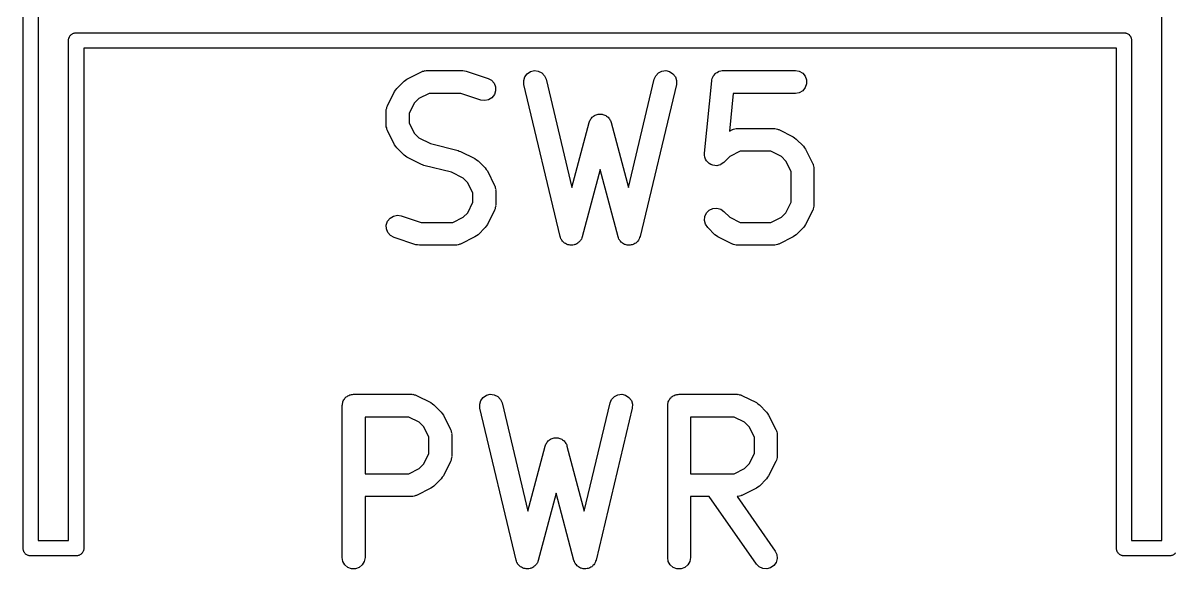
# Model space of a CAD drawing. Extents: x 51.7 to 146.1, y -97.1 to -36.3.
# Drawn here: x 125.52 to 133.11, y -48.53 to -44.94 of the extents above; entities that cross this region are included whole.
import ezdxf

# ---------------------------------------------------------------- set-up
doc = ezdxf.new("R2010")
doc.units = 0
doc.header["$MEASUREMENT"] = 0
doc.layers.add('BLACK', color=7, linetype='CONTINUOUS')

msp = doc.modelspace()

# ---------------------------------------------------------------- linework, layer by layer
at = {"layer": 'BLACK', "linetype": 'CONTINUOUS'}
for p, q in [((125.522, -48.3872), (125.522, -41.6148)), ((125.622, -41.656), (125.622, -48.346)), ((133.022, -48.346), (133.022, -41.656)), ((125.822, -45.0472), (125.824, -45.043)), ((125.822, -45.0648), (125.822, -45.0472)), ((125.824, -45.0386), (125.827, -45.0348)), ((125.824, -45.043), (125.824, -45.0386)), ((125.827, -45.0348), (125.828, -45.0306)), ((125.828, -45.0306), (125.831, -45.0272)), ((125.831, -45.0272), (125.833, -45.0234)), ((125.833, -45.0234), (125.837, -45.0205)), ((125.837, -45.0205), (125.839, -45.0171)), ((125.839, -45.0171), (125.843, -45.0149)), ((125.843, -45.0149), (125.847, -45.012)), ((125.847, -45.012), (125.851, -45.0105)), ((125.851, -45.0105), (125.855, -45.0083)), ((125.855, -45.0083), (125.859, -45.0075)), ((125.859, -45.0075), (125.863, -45.006)), ((125.863, -45.006), (132.781, -45.006)), ((132.781, -45.006), (132.785, -45.0075)), ((132.785, -45.0075), (132.789, -45.0083)), ((132.789, -45.0083), (132.793, -45.0105)), ((132.793, -45.0105), (132.797, -45.012)), ((132.797, -45.012), (132.801, -45.0149)), ((132.801, -45.0149), (132.805, -45.0171)), ((132.805, -45.0171), (132.807, -45.0205)), ((132.807, -45.0205), (132.811, -45.0234)), ((132.811, -45.0234), (132.813, -45.0272)), ((132.813, -45.0272), (132.816, -45.0306)), ((132.816, -45.0306), (132.817, -45.0348)), ((132.817, -45.0348), (132.82, -45.0386)), ((132.82, -45.0386), (132.82, -45.043)), ((132.82, -45.043), (132.822, -45.0472)), ((132.822, -45.0472), (132.822, -48.346)), ((125.822, -48.346), (125.822, -45.0648)), ((125.822, -45.0648), (125.822, -45.0648)), ((132.722, -45.106), (125.922, -45.106)), ((125.922, -45.106), (125.922, -48.4048)), ((132.722, -48.3872), (132.722, -45.106)), ((128.05, -45.3089), (128.146, -45.2613)), ((128.146, -45.2613), (128.15, -45.2601)), ((128.15, -45.2601), (128.153, -45.2579)), ((128.153, -45.2579), (128.162, -45.2564)), ((128.162, -45.2564), (128.171, -45.2539)), ((128.171, -45.2539), (128.175, -45.2541)), ((128.175, -45.2541), (128.179, -45.2534)), ((128.179, -45.2534), (128.417, -45.2534)), ((128.417, -45.2534), (128.429, -45.2555)), ((128.429, -45.2555), (128.441, -45.2572)), ((128.441, -45.2572), (128.584, -45.3048)), ((128.826, -45.2948), (128.842, -45.2739)), ((128.842, -45.2739), (128.864, -45.2595)), ((128.864, -45.2595), (128.889, -45.2535)), ((128.889, -45.2535), (128.915, -45.2565)), ((128.915, -45.2565), (128.938, -45.2682)), ((128.938, -45.2682), (128.956, -45.2871)), ((129.688, -45.2871), (129.706, -45.2682)), ((129.706, -45.2682), (129.729, -45.2565)), ((129.729, -45.2565), (129.755, -45.2535)), ((129.755, -45.2535), (129.78, -45.2595)), ((129.78, -45.2595), (129.802, -45.2739)), ((129.802, -45.2739), (129.818, -45.2948)), ((130.067, -45.2909), (130.073, -45.283)), ((130.073, -45.283), (130.079, -45.2747)), ((130.079, -45.2747), (130.081, -45.2731)), ((130.081, -45.2731), (130.083, -45.2709)), ((130.083, -45.2709), (130.092, -45.2658)), ((130.092, -45.2658), (130.101, -45.26)), ((130.101, -45.26), (130.103, -45.2593)), ((130.103, -45.2593), (130.106, -45.2579)), ((130.106, -45.2579), (130.116, -45.2561)), ((130.116, -45.2561), (130.126, -45.2536)), ((130.126, -45.2536), (130.129, -45.2539)), ((130.129, -45.2539), (130.132, -45.2534)), ((130.132, -45.2534), (130.608, -45.2534)), ((130.608, -45.2534), (130.633, -45.2579)), ((130.633, -45.2579), (130.656, -45.2709)), ((130.656, -45.2709), (130.673, -45.2909)), ((127.983, -45.3706), (128.031, -45.323)), ((128.031, -45.323), (128.041, -45.3161)), ((128.041, -45.3161), (128.05, -45.3089)), ((128.584, -45.3048), (128.607, -45.3173)), ((128.607, -45.3173), (128.624, -45.3367)), ((128.624, -45.3367), (128.634, -45.361)), ((128.634, -45.361), (128.634, -45.387)), ((128.819, -45.3197), (128.826, -45.2948)), ((128.82, -45.3458), (128.819, -45.3197)), ((129.059, -46.3458), (128.82, -45.3458)), ((128.956, -45.2871), (128.966, -45.311)), ((128.966, -45.311), (129.136, -46.0219)), ((129.508, -46.0219), (129.678, -45.311)), ((129.824, -45.3458), (129.585, -46.3458)), ((129.678, -45.311), (129.688, -45.2871)), ((129.818, -45.2948), (129.825, -45.3197)), ((129.825, -45.3197), (129.824, -45.3458)), ((130.009, -45.7971), (130.057, -45.3209)), ((130.057, -45.3209), (130.058, -45.3182)), ((130.058, -45.3154), (130.061, -45.3057)), ((130.058, -45.3182), (130.058, -45.3154)), ((130.061, -45.3057), (130.064, -45.2958)), ((130.064, -45.2958), (130.066, -45.2935)), ((130.066, -45.2935), (130.067, -45.2909)), ((130.673, -45.2909), (130.682, -45.3154)), ((130.682, -45.3414), (130.673, -45.3659)), ((130.682, -45.3154), (130.682, -45.3414)), ((127.922, -45.4853), (127.969, -45.3901)), ((127.969, -45.3901), (127.976, -45.3804)), ((127.976, -45.3804), (127.983, -45.3706)), ((128.197, -45.4034), (128.128, -45.4376)), ((128.405, -45.4034), (128.197, -45.4034)), ((128.536, -45.4472), (128.405, -45.4034)), ((128.61, -45.4321), (128.588, -45.4457)), ((128.626, -45.4117), (128.61, -45.4321)), ((128.634, -45.387), (128.626, -45.4117)), ((130.199, -45.4034), (130.175, -45.6516)), ((130.608, -45.4034), (130.199, -45.4034)), ((130.633, -45.3989), (130.608, -45.4034)), ((130.656, -45.3858), (130.633, -45.3989)), ((130.673, -45.3659), (130.656, -45.3858)), ((127.914, -45.5103), (127.917, -45.5019)), ((127.914, -45.5146), (127.914, -45.5103)), ((127.917, -45.5019), (127.918, -45.4932)), ((127.918, -45.4932), (127.92, -45.4895)), ((127.92, -45.4895), (127.922, -45.4853)), ((128.098, -45.468), (128.064, -45.5366)), ((128.128, -45.4376), (128.098, -45.468)), ((128.562, -45.451), (128.536, -45.4472)), ((128.588, -45.4457), (128.562, -45.451)), ((127.914, -45.5189), (127.914, -45.5146)), ((127.914, -45.6141), (127.914, -45.5189)), ((128.064, -45.5366), (128.064, -45.5964)), ((129.25, -45.5948), (129.252, -45.5887)), ((129.252, -45.5887), (129.254, -45.5823)), ((129.254, -45.5823), (129.258, -45.577)), ((129.258, -45.577), (129.261, -45.5711)), ((129.261, -45.5711), (129.265, -45.5664)), ((129.265, -45.5664), (129.269, -45.561)), ((129.269, -45.561), (129.274, -45.5573)), ((129.274, -45.5573), (129.279, -45.5527)), ((129.279, -45.5527), (129.285, -45.5499)), ((129.285, -45.5499), (129.29, -45.5461)), ((129.29, -45.5461), (129.297, -45.5444)), ((129.297, -45.5444), (129.303, -45.5417)), ((129.303, -45.5417), (129.309, -45.5411)), ((129.309, -45.5411), (129.316, -45.5394)), ((129.316, -45.5394), (129.322, -45.5399)), ((129.322, -45.5399), (129.328, -45.5394)), ((129.328, -45.5394), (129.335, -45.5411)), ((129.335, -45.5411), (129.341, -45.5417)), ((129.341, -45.5417), (129.347, -45.5444)), ((129.347, -45.5444), (129.354, -45.5461)), ((129.354, -45.5461), (129.359, -45.5499)), ((129.359, -45.5499), (129.365, -45.5527)), ((129.365, -45.5527), (129.37, -45.5573)), ((129.37, -45.5573), (129.375, -45.561)), ((129.375, -45.561), (129.379, -45.5664)), ((129.379, -45.5664), (129.383, -45.5711)), ((129.383, -45.5711), (129.386, -45.577)), ((129.386, -45.577), (129.39, -45.5823)), ((129.39, -45.5823), (129.392, -45.5887)), ((129.392, -45.5887), (129.394, -45.5948)), ((127.914, -45.6184), (127.914, -45.6141)), ((127.914, -45.6227), (127.914, -45.6184)), ((127.917, -45.6311), (127.914, -45.6227)), ((127.918, -45.6397), (127.917, -45.6311)), ((127.92, -45.6435), (127.918, -45.6397)), ((127.922, -45.6476), (127.92, -45.6435)), ((127.969, -45.7429), (127.922, -45.6476)), ((128.064, -45.5964), (128.098, -45.6649)), ((129.136, -46.0219), (129.25, -45.5948)), ((129.394, -45.5948), (129.508, -46.0219)), ((130.175, -45.6516), (130.193, -45.6423)), ((130.193, -45.6423), (130.197, -45.641)), ((130.197, -45.641), (130.201, -45.6389)), ((130.201, -45.6389), (130.21, -45.6373)), ((130.21, -45.6373), (130.218, -45.6348)), ((130.218, -45.6348), (130.223, -45.6351)), ((130.223, -45.6351), (130.227, -45.6343)), ((130.227, -45.6343), (130.465, -45.6343)), ((130.465, -45.6343), (130.469, -45.6351)), ((130.469, -45.6351), (130.473, -45.6348)), ((130.473, -45.6348), (130.482, -45.6373)), ((130.482, -45.6373), (130.491, -45.6389)), ((130.491, -45.6389), (130.494, -45.641)), ((130.494, -45.641), (130.498, -45.6423)), ((130.498, -45.6423), (130.594, -45.6899)), ((128.098, -45.6649), (128.128, -45.6953)), ((128.128, -45.6953), (128.205, -45.7338)), ((128.205, -45.7338), (128.388, -45.7794)), ((130.594, -45.6899), (130.603, -45.697)), ((130.603, -45.697), (130.613, -45.7039)), ((130.613, -45.7039), (130.661, -45.7515)), ((127.976, -45.7525), (127.969, -45.7429)), ((127.983, -45.7624), (127.976, -45.7525)), ((128.031, -45.81), (127.983, -45.7624)), ((128.041, -45.8169), (128.031, -45.81)), ((128.388, -45.7794), (128.395, -45.7828)), ((128.395, -45.7828), (128.403, -45.7851)), ((128.403, -45.7851), (128.498, -45.8327)), ((130.009, -45.7976), (130.009, -45.7971)), ((130.009, -45.798), (130.009, -45.7976)), ((130.01, -45.8105), (130.009, -45.798)), ((130.011, -45.8231), (130.01, -45.8105)), ((130.244, -45.7843), (130.176, -45.8186)), ((130.447, -45.7843), (130.244, -45.7843)), ((130.516, -45.8186), (130.447, -45.7843)), ((130.661, -45.7515), (130.668, -45.7614)), ((130.668, -45.7614), (130.675, -45.771)), ((130.675, -45.771), (130.722, -45.8663)), ((128.05, -45.824), (128.041, -45.8169)), ((128.146, -45.8717), (128.05, -45.824)), ((128.153, -45.874), (128.146, -45.8717)), ((128.161, -45.8773), (128.153, -45.874)), ((128.343, -45.923), (128.161, -45.8773)), ((128.498, -45.8327), (128.508, -45.8399)), ((128.508, -45.8399), (128.518, -45.8468)), ((128.518, -45.8468), (128.566, -45.8944)), ((130.011, -45.8235), (130.011, -45.8231)), ((130.011, -45.824), (130.011, -45.8235)), ((130.017, -45.8354), (130.011, -45.824)), ((130.022, -45.8468), (130.017, -45.8354)), ((130.022, -45.8472), (130.022, -45.8468)), ((130.022, -45.8476), (130.022, -45.8472)), ((130.031, -45.8565), (130.022, -45.8476)), ((130.04, -45.8655), (130.031, -45.8565)), ((130.041, -45.8657), (130.04, -45.8655)), ((130.041, -45.866), (130.041, -45.8657)), ((130.052, -45.8713), (130.041, -45.866)), ((130.064, -45.8768), (130.052, -45.8713)), ((130.064, -45.877), (130.064, -45.8768)), ((130.064, -45.8768), (130.064, -45.8768)), ((130.077, -45.8781), (130.064, -45.877)), ((130.09, -45.8794), (130.077, -45.8781)), ((130.103, -45.876), (130.09, -45.8793)), ((130.09, -45.8793), (130.09, -45.8792)), ((130.09, -45.8792), (130.09, -45.8794)), ((130.115, -45.8729), (130.103, -45.876)), ((130.116, -45.8725), (130.115, -45.8727)), ((130.115, -45.8727), (130.115, -45.8729)), ((130.126, -45.8653), (130.116, -45.8725)), ((130.136, -45.8583), (130.126, -45.8653)), ((130.137, -45.8579), (130.136, -45.8583)), ((130.176, -45.8186), (130.137, -45.8576)), ((130.137, -45.8576), (130.137, -45.8579)), ((130.546, -45.849), (130.516, -45.8186)), ((130.58, -45.9175), (130.546, -45.849)), ((130.722, -45.8663), (130.724, -45.8704)), ((130.724, -45.8704), (130.726, -45.8742)), ((130.726, -45.8742), (130.727, -45.8828)), ((130.727, -45.8828), (130.73, -45.8912)), ((130.73, -45.8912), (130.73, -45.8955)), ((128.42, -45.9614), (128.343, -45.923)), ((128.451, -45.9919), (128.42, -45.9614)), ((128.566, -45.8944), (128.572, -45.9042)), ((128.572, -45.9042), (128.58, -45.9139)), ((128.58, -45.9139), (128.627, -46.0091)), ((129.322, -45.9052), (129.204, -46.3477)), ((129.44, -46.3477), (129.322, -45.9052)), ((130.58, -46.1202), (130.58, -45.9175)), ((130.73, -45.8955), (130.73, -45.8998)), ((130.73, -45.8998), (130.73, -46.1379)), ((128.485, -46.0604), (128.451, -45.9919)), ((128.627, -46.0091), (128.628, -46.0133)), ((128.628, -46.0133), (128.631, -46.017)), ((128.631, -46.017), (128.632, -46.0257)), ((128.632, -46.0257), (128.635, -46.0341)), ((128.635, -46.0341), (128.634, -46.0384)), ((128.634, -46.0384), (128.635, -46.0427)), ((128.635, -46.0427), (128.635, -46.1379)), ((128.485, -46.1202), (128.485, -46.0604)), ((128.42, -46.2191), (128.451, -46.1887)), ((128.451, -46.1887), (128.485, -46.1202)), ((128.627, -46.1714), (128.58, -46.2667)), ((128.628, -46.1673), (128.627, -46.1714)), ((128.631, -46.1636), (128.628, -46.1673)), ((128.632, -46.1549), (128.631, -46.1636)), ((128.635, -46.1465), (128.632, -46.1549)), ((128.635, -46.1379), (128.634, -46.1422)), ((128.634, -46.1422), (128.635, -46.1465)), ((130.011, -46.2137), (130.022, -46.1901)), ((130.022, -46.1901), (130.041, -46.1717)), ((130.041, -46.1717), (130.064, -46.1607)), ((130.064, -46.1607), (130.09, -46.1584)), ((130.09, -46.1584), (130.116, -46.1652)), ((130.116, -46.1652), (130.137, -46.1801)), ((130.137, -46.1801), (130.176, -46.2191)), ((130.516, -46.2191), (130.546, -46.1887)), ((130.546, -46.1887), (130.58, -46.1202)), ((130.722, -46.1714), (130.675, -46.2667)), ((130.724, -46.1673), (130.722, -46.1714)), ((130.726, -46.1636), (130.724, -46.1673)), ((130.727, -46.1549), (130.726, -46.1636)), ((130.73, -46.1465), (130.727, -46.1549)), ((130.73, -46.1379), (130.73, -46.1422)), ((130.73, -46.1422), (130.73, -46.1465)), ((127.914, -46.2698), (127.923, -46.245)), ((127.915, -46.2958), (127.914, -46.2698)), ((127.923, -46.245), (127.939, -46.2246)), ((127.939, -46.2246), (127.961, -46.211)), ((127.961, -46.211), (127.987, -46.2058)), ((127.987, -46.2058), (128.012, -46.2096)), ((128.012, -46.2096), (128.144, -46.2534)), ((128.144, -46.2534), (128.352, -46.2534)), ((128.352, -46.2534), (128.42, -46.2191)), ((128.58, -46.2667), (128.572, -46.2763)), ((130.009, -46.2397), (130.011, -46.2137)), ((130.016, -46.2648), (130.009, -46.2397)), ((130.031, -46.2862), (130.016, -46.2648)), ((130.176, -46.2191), (130.244, -46.2534)), ((130.244, -46.2534), (130.447, -46.2534)), ((130.447, -46.2534), (130.516, -46.2191)), ((130.675, -46.2667), (130.668, -46.2763)), ((127.925, -46.32), (127.915, -46.2958)), ((127.942, -46.3395), (127.925, -46.32)), ((127.965, -46.3519), (127.942, -46.3395)), ((128.508, -46.3407), (128.498, -46.3478)), ((128.518, -46.3338), (128.508, -46.3407)), ((128.566, -46.2862), (128.518, -46.3338)), ((128.572, -46.2763), (128.566, -46.2862)), ((129.062, -46.3528), (129.059, -46.3458)), ((129.585, -46.3458), (129.582, -46.3528)), ((130.078, -46.3338), (130.031, -46.2862)), ((130.088, -46.3407), (130.078, -46.3338)), ((130.098, -46.3478), (130.088, -46.3407)), ((130.603, -46.3407), (130.594, -46.3478)), ((130.613, -46.3338), (130.603, -46.3407)), ((130.661, -46.2862), (130.613, -46.3338)), ((130.668, -46.2763), (130.661, -46.2862)), ((128.108, -46.3995), (127.965, -46.3519)), ((128.12, -46.4013), (128.108, -46.3995)), ((128.132, -46.4034), (128.12, -46.4013)), ((128.37, -46.4034), (128.132, -46.4034)), ((128.374, -46.4026), (128.37, -46.4034)), ((128.378, -46.4029), (128.374, -46.4026)), ((128.387, -46.4004), (128.378, -46.4029)), ((128.395, -46.3989), (128.387, -46.4004)), ((128.399, -46.3967), (128.395, -46.3989)), ((128.403, -46.3955), (128.399, -46.3967)), ((128.498, -46.3478), (128.403, -46.3955)), ((129.064, -46.3602), (129.062, -46.3528)), ((129.067, -46.3646), (129.064, -46.3602)), ((129.069, -46.3697), (129.067, -46.3646)), ((129.074, -46.3752), (129.069, -46.3697)), ((129.079, -46.3815), (129.074, -46.3752)), ((129.083, -46.3846), (129.079, -46.3815)), ((129.087, -46.3886), (129.083, -46.3846)), ((129.094, -46.392), (129.087, -46.3886)), ((129.1, -46.3964), (129.094, -46.392)), ((129.105, -46.3978), (129.1, -46.3964)), ((129.11, -46.4003), (129.105, -46.3978)), ((129.118, -46.4011), (129.11, -46.4003)), ((129.125, -46.4031), (129.118, -46.4011)), ((129.131, -46.4026), (129.125, -46.4031)), ((129.136, -46.4032), (129.131, -46.4026)), ((129.143, -46.4015), (129.136, -46.4032)), ((129.151, -46.4008), (129.143, -46.4015)), ((129.156, -46.3985), (129.151, -46.4008)), ((129.161, -46.3972), (129.156, -46.3985)), ((129.168, -46.393), (129.161, -46.3972)), ((129.175, -46.3898), (129.168, -46.393)), ((129.178, -46.3859), (129.175, -46.3898)), ((129.183, -46.3829), (129.178, -46.3859)), ((129.188, -46.3767), (129.183, -46.3829)), ((129.193, -46.3713), (129.188, -46.3767)), ((129.195, -46.3664), (129.193, -46.3713)), ((129.199, -46.362), (129.195, -46.3664)), ((129.201, -46.3546), (129.199, -46.362)), ((129.204, -46.3477), (129.201, -46.3546)), ((129.443, -46.3546), (129.44, -46.3477)), ((129.445, -46.362), (129.443, -46.3546)), ((129.449, -46.3664), (129.445, -46.362)), ((129.451, -46.3713), (129.449, -46.3664)), ((129.456, -46.3767), (129.451, -46.3713)), ((129.461, -46.3829), (129.456, -46.3767)), ((129.466, -46.3859), (129.461, -46.3829)), ((129.469, -46.3898), (129.466, -46.3859)), ((129.476, -46.393), (129.469, -46.3898)), ((129.483, -46.3972), (129.476, -46.393)), ((129.488, -46.3985), (129.483, -46.3972)), ((129.493, -46.4008), (129.488, -46.3985)), ((129.501, -46.4015), (129.493, -46.4008)), ((129.508, -46.4032), (129.501, -46.4015)), ((129.513, -46.4026), (129.508, -46.4032)), ((129.519, -46.4031), (129.513, -46.4026)), ((129.526, -46.4011), (129.519, -46.4031)), ((129.534, -46.4003), (129.526, -46.4011)), ((129.539, -46.3978), (129.534, -46.4003)), ((129.544, -46.3964), (129.539, -46.3978)), ((129.55, -46.392), (129.544, -46.3964)), ((129.557, -46.3886), (129.55, -46.392)), ((129.561, -46.3846), (129.557, -46.3886)), ((129.565, -46.3815), (129.561, -46.3846)), ((129.57, -46.3752), (129.565, -46.3815)), ((129.575, -46.3697), (129.57, -46.3752)), ((129.577, -46.3646), (129.575, -46.3697)), ((129.58, -46.3602), (129.577, -46.3646)), ((129.582, -46.3528), (129.58, -46.3602)), ((130.193, -46.3955), (130.098, -46.3478)), ((130.197, -46.3967), (130.193, -46.3955)), ((130.201, -46.3989), (130.197, -46.3967)), ((130.21, -46.4004), (130.201, -46.3989)), ((130.218, -46.4029), (130.21, -46.4004)), ((130.223, -46.4026), (130.218, -46.4029)), ((130.227, -46.4034), (130.223, -46.4026)), ((130.465, -46.4034), (130.227, -46.4034)), ((130.469, -46.4026), (130.465, -46.4034)), ((130.473, -46.4029), (130.469, -46.4026)), ((130.482, -46.4004), (130.473, -46.4029)), ((130.491, -46.3989), (130.482, -46.4004)), ((130.494, -46.3967), (130.491, -46.3989)), ((130.498, -46.3955), (130.494, -46.3967)), ((130.594, -46.3478), (130.498, -46.3955)), ((127.641, -47.4102), (127.646, -47.406)), ((127.646, -47.406), (127.65, -47.4009)), ((127.65, -47.4009), (127.656, -47.3976)), ((127.656, -47.3976), (127.661, -47.3934)), ((127.661, -47.3934), (127.667, -47.3912)), ((127.667, -47.3912), (127.673, -47.3879)), ((127.673, -47.3879), (127.679, -47.3868)), ((127.679, -47.3868), (127.686, -47.3845)), ((127.686, -47.3845), (127.692, -47.3845)), ((127.692, -47.3845), (127.699, -47.3834)), ((127.699, -47.3834), (128.08, -47.3834)), ((128.08, -47.3834), (128.084, -47.3841)), ((128.084, -47.3841), (128.088, -47.3839)), ((128.088, -47.3839), (128.097, -47.3864)), ((128.097, -47.3864), (128.105, -47.3879)), ((128.105, -47.3879), (128.109, -47.3901)), ((128.109, -47.3901), (128.113, -47.3913)), ((128.113, -47.3913), (128.208, -47.4389)), ((128.536, -47.4248), (128.552, -47.4039)), ((128.552, -47.4039), (128.574, -47.3895)), ((128.574, -47.3895), (128.599, -47.3835)), ((128.599, -47.3835), (128.625, -47.3865)), ((128.625, -47.3865), (128.648, -47.3982)), ((128.648, -47.3982), (128.666, -47.4171)), ((129.398, -47.4171), (129.416, -47.3982)), ((129.416, -47.3982), (129.439, -47.3865)), ((129.439, -47.3865), (129.465, -47.3835)), ((129.465, -47.3835), (129.49, -47.3895)), ((129.49, -47.3895), (129.512, -47.4039)), ((129.512, -47.4039), (129.528, -47.4248)), ((129.784, -47.4102), (129.789, -47.406)), ((129.789, -47.406), (129.793, -47.4009)), ((129.793, -47.4009), (129.799, -47.3976)), ((129.799, -47.3976), (129.804, -47.3934)), ((129.804, -47.3934), (129.81, -47.3912)), ((129.81, -47.3912), (129.816, -47.3879)), ((129.816, -47.3879), (129.822, -47.3868)), ((129.822, -47.3868), (129.828, -47.3845)), ((129.828, -47.3845), (129.835, -47.3845)), ((129.835, -47.3845), (129.842, -47.3834)), ((129.842, -47.3834), (130.222, -47.3834)), ((130.222, -47.3834), (130.227, -47.3841)), ((130.227, -47.3841), (130.231, -47.3839)), ((130.231, -47.3839), (130.239, -47.3864)), ((130.239, -47.3864), (130.248, -47.3879)), ((130.248, -47.3879), (130.252, -47.3901)), ((130.252, -47.3901), (130.256, -47.3913)), ((130.256, -47.3913), (130.351, -47.4389)), ((127.624, -47.4584), (127.625, -47.4519)), ((127.624, -48.4584), (127.624, -47.4584)), ((127.625, -47.4454), (127.627, -47.4392)), ((127.625, -47.4519), (127.625, -47.4454)), ((127.627, -47.4392), (127.628, -47.4327)), ((127.628, -47.4327), (127.631, -47.427)), ((127.631, -47.427), (127.634, -47.4209)), ((127.634, -47.4209), (127.638, -47.4159)), ((127.638, -47.4159), (127.641, -47.4102)), ((128.208, -47.4389), (128.218, -47.4461)), ((128.218, -47.4461), (128.228, -47.453)), ((128.228, -47.453), (128.276, -47.5006)), ((128.529, -47.4497), (128.536, -47.4248)), ((128.53, -47.4758), (128.529, -47.4497)), ((128.769, -48.4758), (128.53, -47.4758)), ((128.666, -47.4171), (128.676, -47.441)), ((128.676, -47.441), (128.846, -48.1519)), ((129.218, -48.1519), (129.388, -47.441)), ((129.534, -47.4758), (129.295, -48.4758)), ((129.388, -47.441), (129.398, -47.4171)), ((129.528, -47.4248), (129.535, -47.4497)), ((129.535, -47.4497), (129.534, -47.4758)), ((129.767, -47.4584), (129.768, -47.4519)), ((129.767, -48.4584), (129.767, -47.4584)), ((129.768, -47.4454), (129.77, -47.4392)), ((129.768, -47.4519), (129.768, -47.4454)), ((129.77, -47.4392), (129.771, -47.4327)), ((129.771, -47.4327), (129.774, -47.427)), ((129.774, -47.427), (129.777, -47.4209)), ((129.777, -47.4209), (129.781, -47.4159)), ((129.781, -47.4159), (129.784, -47.4102)), ((130.351, -47.4389), (130.361, -47.4461)), ((130.361, -47.4461), (130.371, -47.453)), ((130.371, -47.453), (130.418, -47.5006)), ((127.774, -47.5334), (127.774, -47.9072)), ((128.062, -47.5334), (127.774, -47.5334)), ((128.13, -47.5676), (128.062, -47.5334)), ((128.276, -47.5006), (128.282, -47.5104)), ((128.282, -47.5104), (128.29, -47.5201)), ((128.29, -47.5201), (128.337, -47.6153)), ((129.917, -47.5334), (129.917, -47.9072)), ((130.205, -47.5334), (129.917, -47.5334)), ((130.273, -47.5676), (130.205, -47.5334)), ((130.418, -47.5006), (130.425, -47.5104)), ((130.425, -47.5104), (130.432, -47.5201)), ((130.432, -47.5201), (130.48, -47.6153)), ((128.161, -47.598), (128.13, -47.5676)), ((128.195, -47.6666), (128.161, -47.598)), ((128.337, -47.6153), (128.338, -47.6195)), ((128.338, -47.6195), (128.341, -47.6232)), ((128.341, -47.6232), (128.342, -47.6319)), ((128.342, -47.6319), (128.345, -47.6403)), ((130.304, -47.598), (130.273, -47.5676)), ((130.338, -47.6666), (130.304, -47.598)), ((130.48, -47.6153), (130.481, -47.6195)), ((130.481, -47.6195), (130.483, -47.6232)), ((130.483, -47.6232), (130.485, -47.6319)), ((130.485, -47.6319), (130.487, -47.6403)), ((128.195, -47.774), (128.195, -47.6666)), ((128.345, -47.6403), (128.344, -47.6446)), ((128.344, -47.6446), (128.345, -47.6489)), ((128.345, -47.6489), (128.345, -47.7917)), ((128.962, -47.7187), (128.964, -47.7123)), ((128.964, -47.7123), (128.968, -47.707)), ((128.968, -47.707), (128.971, -47.7011)), ((128.971, -47.7011), (128.975, -47.6964)), ((128.975, -47.6964), (128.979, -47.691)), ((128.979, -47.691), (128.984, -47.6873)), ((128.984, -47.6873), (128.989, -47.6827)), ((128.989, -47.6827), (128.995, -47.6799)), ((128.995, -47.6799), (129, -47.6761)), ((129, -47.6761), (129.007, -47.6744)), ((129.007, -47.6744), (129.013, -47.6717)), ((129.013, -47.6717), (129.019, -47.6711)), ((129.019, -47.6711), (129.026, -47.6694)), ((129.026, -47.6694), (129.032, -47.6699)), ((129.032, -47.6699), (129.038, -47.6694)), ((129.038, -47.6694), (129.045, -47.6711)), ((129.045, -47.6711), (129.051, -47.6717)), ((129.051, -47.6717), (129.057, -47.6744)), ((129.057, -47.6744), (129.064, -47.6761)), ((129.064, -47.6761), (129.069, -47.6799)), ((129.069, -47.6799), (129.075, -47.6827)), ((129.075, -47.6827), (129.08, -47.6873)), ((129.08, -47.6873), (129.085, -47.691)), ((129.085, -47.691), (129.089, -47.6964)), ((129.089, -47.6964), (129.093, -47.7011)), ((129.093, -47.7011), (129.096, -47.707)), ((129.096, -47.707), (129.1, -47.7123)), ((129.1, -47.7123), (129.102, -47.7187)), ((130.338, -47.774), (130.338, -47.6666)), ((130.487, -47.6403), (130.487, -47.6446)), ((130.487, -47.6446), (130.488, -47.6489)), ((130.488, -47.6489), (130.488, -47.7917)), ((128.161, -47.8425), (128.195, -47.774)), ((128.846, -48.1519), (128.96, -47.7248)), ((128.96, -47.7248), (128.962, -47.7187)), ((129.102, -47.7187), (129.104, -47.7248)), ((129.104, -47.7248), (129.218, -48.1519)), ((130.304, -47.8425), (130.338, -47.774)), ((128.13, -47.8729), (128.161, -47.8425)), ((128.337, -47.8253), (128.29, -47.9205)), ((128.338, -47.8211), (128.337, -47.8253)), ((128.341, -47.8174), (128.338, -47.8211)), ((128.342, -47.8087), (128.341, -47.8174)), ((128.345, -47.8003), (128.342, -47.8087)), ((128.345, -47.7917), (128.344, -47.796)), ((128.344, -47.796), (128.345, -47.8003)), ((130.273, -47.8729), (130.304, -47.8425)), ((130.48, -47.8253), (130.432, -47.9205)), ((130.481, -47.8211), (130.48, -47.8253)), ((130.483, -47.8174), (130.481, -47.8211)), ((130.485, -47.8087), (130.483, -47.8174)), ((130.487, -47.8003), (130.485, -47.8087)), ((130.488, -47.7917), (130.487, -47.796)), ((130.487, -47.796), (130.487, -47.8003)), ((127.774, -47.9072), (128.062, -47.9072)), ((128.062, -47.9072), (128.13, -47.8729)), ((128.276, -47.94), (128.228, -47.9876)), ((128.282, -47.9302), (128.276, -47.94)), ((128.29, -47.9205), (128.282, -47.9302)), ((129.917, -47.9072), (130.205, -47.9072)), ((130.205, -47.9072), (130.273, -47.8729)), ((130.418, -47.94), (130.371, -47.9876)), ((130.425, -47.9302), (130.418, -47.94)), ((130.432, -47.9205), (130.425, -47.9302)), ((128.208, -48.0017), (128.113, -48.0493)), ((128.218, -47.9945), (128.208, -48.0017)), ((128.228, -47.9876), (128.218, -47.9945)), ((130.351, -48.0017), (130.256, -48.0493)), ((130.361, -47.9945), (130.351, -48.0017)), ((130.371, -47.9876), (130.361, -47.9945)), ((128.08, -48.0572), (127.774, -48.0572)), ((127.774, -48.0572), (127.774, -48.4584)), ((128.084, -48.0564), (128.08, -48.0572)), ((128.088, -48.0567), (128.084, -48.0564)), ((128.097, -48.0542), (128.088, -48.0567)), ((128.105, -48.0527), (128.097, -48.0542)), ((128.109, -48.0505), (128.105, -48.0527)), ((128.113, -48.0493), (128.109, -48.0505)), ((129.032, -48.0352), (128.914, -48.4777)), ((129.15, -48.4777), (129.032, -48.0352)), ((130.041, -48.0572), (129.917, -48.0572)), ((129.917, -48.0572), (129.917, -48.4584)), ((130.352, -48.5014), (130.041, -48.0572)), ((130.227, -48.0564), (130.224, -48.057)), ((130.224, -48.057), (130.474, -48.4154)), ((130.231, -48.0567), (130.227, -48.0564)), ((130.239, -48.0542), (130.231, -48.0567)), ((130.248, -48.0527), (130.239, -48.0542)), ((130.252, -48.0505), (130.248, -48.0527)), ((130.256, -48.0493), (130.252, -48.0505)), ((125.522, -48.4048), (125.522, -48.3872)), ((125.622, -48.346), (125.822, -48.346)), ((132.722, -48.4048), (132.722, -48.3872)), ((132.822, -48.346), (133.022, -48.346)), ((125.524, -48.409), (125.522, -48.4048)), ((125.524, -48.4134), (125.524, -48.409)), ((125.527, -48.4172), (125.524, -48.4134)), ((125.528, -48.4214), (125.527, -48.4172)), ((125.531, -48.4248), (125.528, -48.4214)), ((125.533, -48.4286), (125.531, -48.4248)), ((125.537, -48.4315), (125.533, -48.4286)), ((125.539, -48.4349), (125.537, -48.4315)), ((125.543, -48.4371), (125.539, -48.4349)), ((125.547, -48.44), (125.543, -48.4371)), ((125.551, -48.4415), (125.547, -48.44)), ((125.555, -48.4437), (125.551, -48.4415)), ((125.559, -48.4445), (125.555, -48.4437)), ((125.563, -48.446), (125.559, -48.4445)), ((125.881, -48.446), (125.563, -48.446)), ((125.885, -48.4445), (125.881, -48.446)), ((125.889, -48.4437), (125.885, -48.4445)), ((125.893, -48.4415), (125.889, -48.4437)), ((125.897, -48.44), (125.893, -48.4415)), ((125.901, -48.4371), (125.897, -48.44)), ((125.905, -48.4349), (125.901, -48.4371)), ((125.907, -48.4315), (125.905, -48.4349)), ((125.911, -48.4286), (125.907, -48.4315)), ((125.913, -48.4248), (125.911, -48.4286)), ((125.916, -48.4214), (125.913, -48.4248)), ((125.917, -48.4172), (125.916, -48.4214)), ((125.92, -48.4134), (125.917, -48.4172)), ((125.922, -48.4048), (125.92, -48.409)), ((125.92, -48.409), (125.92, -48.4134)), ((127.628, -48.484), (127.624, -48.4584)), ((127.774, -48.4584), (127.769, -48.484)), ((129.771, -48.484), (129.767, -48.4584)), ((129.917, -48.4584), (129.912, -48.484)), ((130.474, -48.4154), (130.485, -48.439)), ((130.488, -48.4649), (130.481, -48.4901)), ((130.485, -48.439), (130.488, -48.4649)), ((132.724, -48.409), (132.722, -48.4048)), ((132.724, -48.4134), (132.724, -48.409)), ((132.727, -48.4172), (132.724, -48.4134)), ((132.728, -48.4214), (132.727, -48.4172)), ((132.731, -48.4248), (132.728, -48.4214)), ((132.733, -48.4286), (132.731, -48.4248)), ((132.737, -48.4315), (132.733, -48.4286)), ((132.739, -48.4349), (132.737, -48.4315)), ((132.743, -48.4371), (132.739, -48.4349)), ((132.747, -48.44), (132.743, -48.4371)), ((132.751, -48.4415), (132.747, -48.44)), ((132.755, -48.4437), (132.751, -48.4415)), ((132.759, -48.4445), (132.755, -48.4437)), ((132.763, -48.446), (132.759, -48.4445)), ((133.081, -48.446), (132.763, -48.446)), ((133.085, -48.4445), (133.081, -48.446)), ((133.089, -48.4437), (133.085, -48.4445)), ((133.093, -48.4415), (133.089, -48.4437)), ((133.097, -48.44), (133.093, -48.4415)), ((133.101, -48.4371), (133.097, -48.44)), ((133.105, -48.4349), (133.101, -48.4371)), ((133.107, -48.4315), (133.105, -48.4349)), ((133.111, -48.4286), (133.107, -48.4315)), ((127.641, -48.5066), (127.628, -48.484)), ((127.661, -48.5233), (127.641, -48.5066)), ((127.686, -48.5322), (127.661, -48.5233)), ((127.712, -48.5322), (127.686, -48.5322)), ((127.736, -48.5233), (127.712, -48.5322)), ((127.756, -48.5066), (127.736, -48.5233)), ((127.769, -48.484), (127.756, -48.5066)), ((128.772, -48.4828), (128.769, -48.4758)), ((128.774, -48.4902), (128.772, -48.4828)), ((128.777, -48.4946), (128.774, -48.4902)), ((128.779, -48.4997), (128.777, -48.4946)), ((128.784, -48.5052), (128.779, -48.4997)), ((128.789, -48.5115), (128.784, -48.5052)), ((128.793, -48.5146), (128.789, -48.5115)), ((128.797, -48.5186), (128.793, -48.5146)), ((128.804, -48.522), (128.797, -48.5186)), ((128.81, -48.5264), (128.804, -48.522)), ((128.815, -48.5278), (128.81, -48.5264)), ((128.82, -48.5303), (128.815, -48.5278)), ((128.828, -48.5311), (128.82, -48.5303)), ((128.835, -48.5331), (128.828, -48.5311)), ((128.841, -48.5326), (128.835, -48.5331)), ((128.846, -48.5332), (128.841, -48.5326)), ((128.853, -48.5315), (128.846, -48.5332)), ((128.861, -48.5308), (128.853, -48.5315)), ((128.866, -48.5285), (128.861, -48.5308)), ((128.871, -48.5272), (128.866, -48.5285)), ((128.878, -48.523), (128.871, -48.5272)), ((128.885, -48.5198), (128.878, -48.523)), ((128.888, -48.5159), (128.885, -48.5198)), ((128.893, -48.5129), (128.888, -48.5159)), ((128.898, -48.5067), (128.893, -48.5129)), ((128.903, -48.5013), (128.898, -48.5067)), ((128.905, -48.4964), (128.903, -48.5013)), ((128.909, -48.492), (128.905, -48.4964)), ((128.911, -48.4846), (128.909, -48.492)), ((128.914, -48.4777), (128.911, -48.4846)), ((129.153, -48.4846), (129.15, -48.4777)), ((129.155, -48.492), (129.153, -48.4846)), ((129.159, -48.4964), (129.155, -48.492)), ((129.161, -48.5013), (129.159, -48.4964)), ((129.166, -48.5067), (129.161, -48.5013)), ((129.171, -48.5129), (129.166, -48.5067)), ((129.176, -48.5159), (129.171, -48.5129)), ((129.179, -48.5198), (129.176, -48.5159)), ((129.186, -48.523), (129.179, -48.5198)), ((129.193, -48.5272), (129.186, -48.523)), ((129.198, -48.5285), (129.193, -48.5272)), ((129.203, -48.5308), (129.198, -48.5285)), ((129.211, -48.5315), (129.203, -48.5308)), ((129.218, -48.5332), (129.211, -48.5315)), ((129.223, -48.5326), (129.218, -48.5332)), ((129.229, -48.5331), (129.223, -48.5326)), ((129.236, -48.5311), (129.229, -48.5331)), ((129.244, -48.5303), (129.236, -48.5311)), ((129.249, -48.5278), (129.244, -48.5303)), ((129.254, -48.5264), (129.249, -48.5278)), ((129.26, -48.522), (129.254, -48.5264)), ((129.267, -48.5186), (129.26, -48.522)), ((129.271, -48.5146), (129.267, -48.5186)), ((129.275, -48.5115), (129.271, -48.5146)), ((129.28, -48.5052), (129.275, -48.5115)), ((129.285, -48.4997), (129.28, -48.5052)), ((129.287, -48.4946), (129.285, -48.4997)), ((129.29, -48.4902), (129.287, -48.4946)), ((129.292, -48.4828), (129.29, -48.4902)), ((129.295, -48.4758), (129.292, -48.4828)), ((129.784, -48.5066), (129.771, -48.484)), ((129.804, -48.5233), (129.784, -48.5066)), ((129.828, -48.5322), (129.804, -48.5233)), ((129.855, -48.5322), (129.828, -48.5322)), ((129.879, -48.5233), (129.855, -48.5322)), ((129.899, -48.5066), (129.879, -48.5233)), ((129.912, -48.484), (129.899, -48.5066)), ((130.37, -48.5198), (130.352, -48.5014)), ((130.394, -48.5308), (130.37, -48.5198)), ((130.419, -48.5331), (130.394, -48.5308)), ((130.445, -48.5264), (130.419, -48.5331)), ((130.466, -48.5114), (130.445, -48.5264)), ((130.481, -48.4901), (130.466, -48.5114))]:
    msp.add_line(p, q, dxfattribs=at)

doc.saveas('drawing.dxf')
